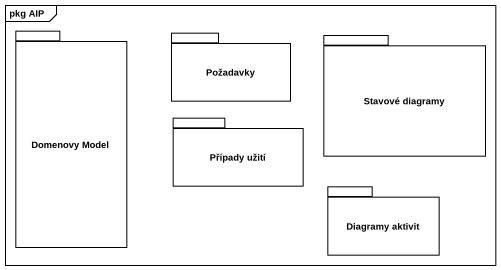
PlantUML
@startuml
mainframe pkg AIP
package "Domenovy Model" as Domenovy_Model {
}
package Požadavky {
}
package "Stavové diagramy" as Stavové_diagramy {
}
package "Případy užití" as Případy_užití {
}
package "Diagramy aktivit" as Diagramy_aktivit {
}
@enduml
